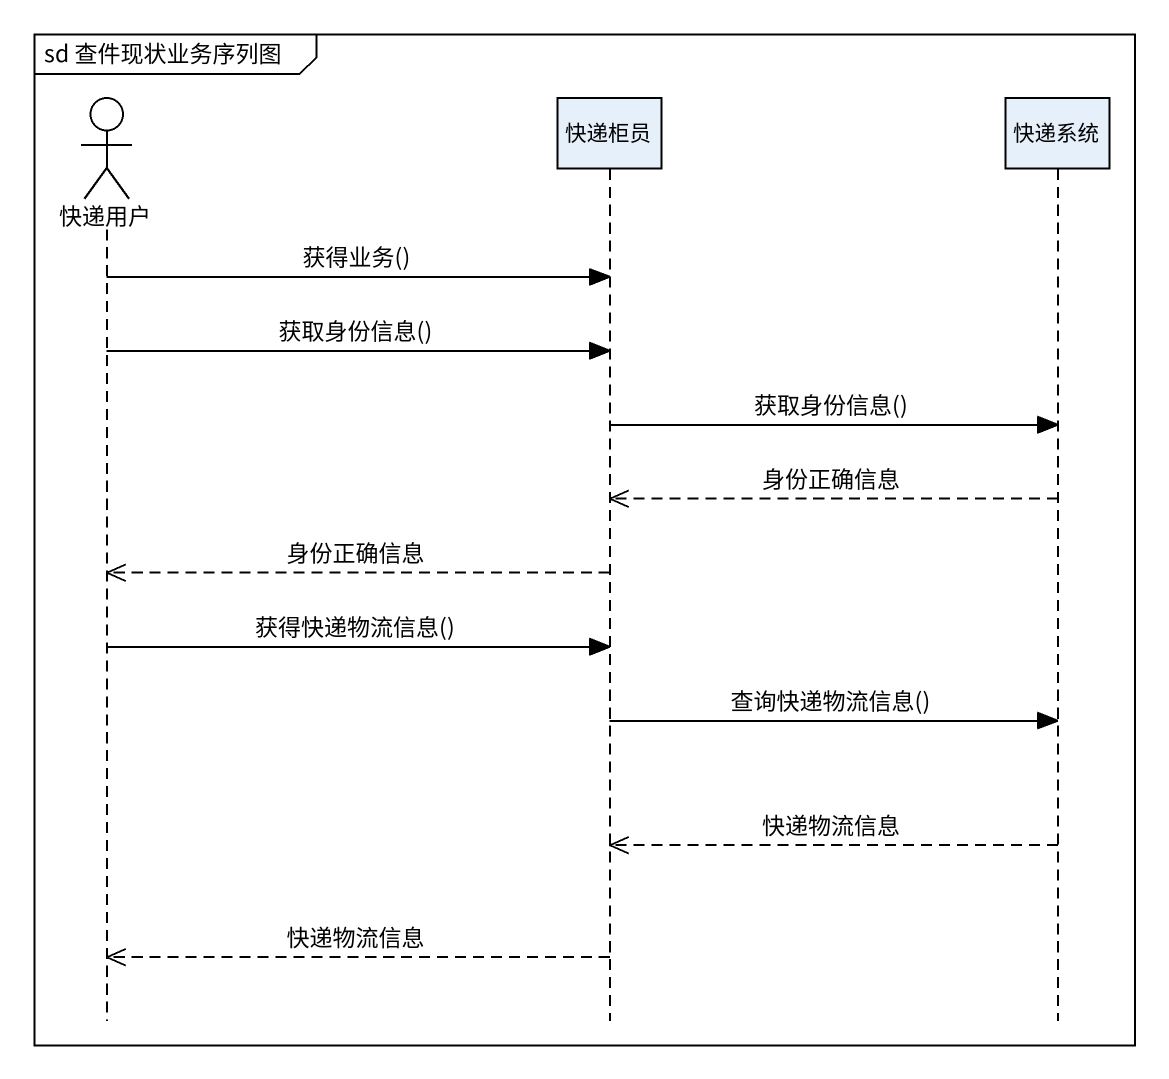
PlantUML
@startuml
mainframe sd 查件现状业务序列图
hide footbox
actor 快递用户
participant 快递柜员
participant 快递系统

快递用户 -> 快递柜员 : 获得业务()
快递用户 -> 快递柜员 : 获取身份信息()
快递柜员 -> 快递系统 : 获取身份信息()
快递系统 -->> 快递柜员 : 身份正确信息
快递柜员 -->> 快递用户 : 身份正确信息
快递用户 -> 快递柜员 : 获得快递物流信息()
快递柜员 -> 快递系统 : 查询快递物流信息()
快递系统 -->> 快递柜员 : 快递物流信息
快递柜员 -->> 快递用户 : 快递物流信息
@enduml
